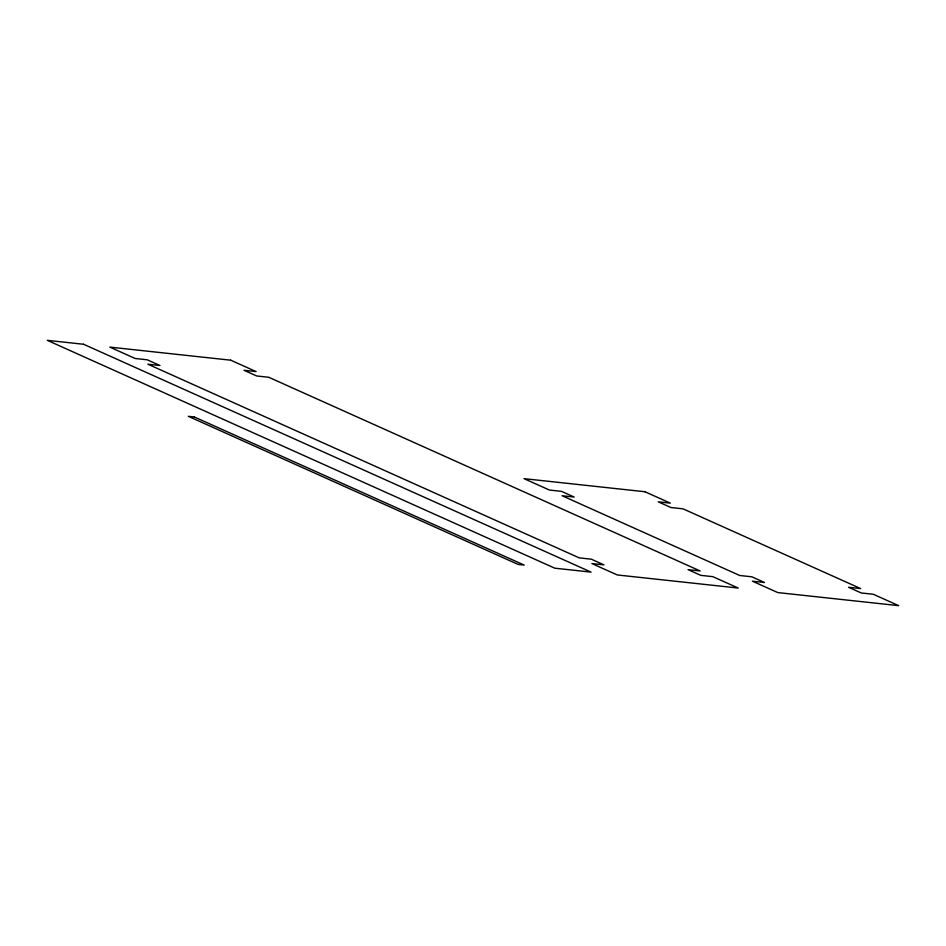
<?xml version="1.0" encoding="UTF-8"?>
<svg xmlns="http://www.w3.org/2000/svg" width="946" height="946" viewBox="0 0 946 946"><rect width="100%" height="100%" fill="white"/><g stroke="black" fill="none" stroke-linecap="round" stroke-linejoin="round"><path stroke-width="1.42" d="M83.579 344.261L47.3 340.335L554.794 568.191L591.073 572.117L83.579 344.261M230.718 360.19L109.795 347.099L135.172 358.487L147.269 359.799L159.945 365.499L147.86 364.186L579.224 557.868L591.321 559.181L604.009 564.88L591.912 563.568L617.289 574.955L738.211 588.045L712.835 576.658L700.738 575.345L688.049 569.646L700.146 570.958L268.77 377.277L256.685 375.964L243.997 370.276L256.094 371.577L230.718 360.19M194.344 416.985L188.301 416.323L518.172 564.443L524.214 565.093L194.344 416.985M644.947 491.743L524.037 478.652L549.413 490.04L561.498 491.352L574.187 497.04L562.101 495.739L739.725 575.487L751.81 576.8L764.498 582.488L752.413 581.187L777.778 592.574L898.7 605.665L873.324 594.277L861.238 592.965L848.55 587.265L860.635 588.578L683.012 508.83L670.927 507.517L658.239 501.818L670.324 503.13L644.947 491.743"/></g></svg>
